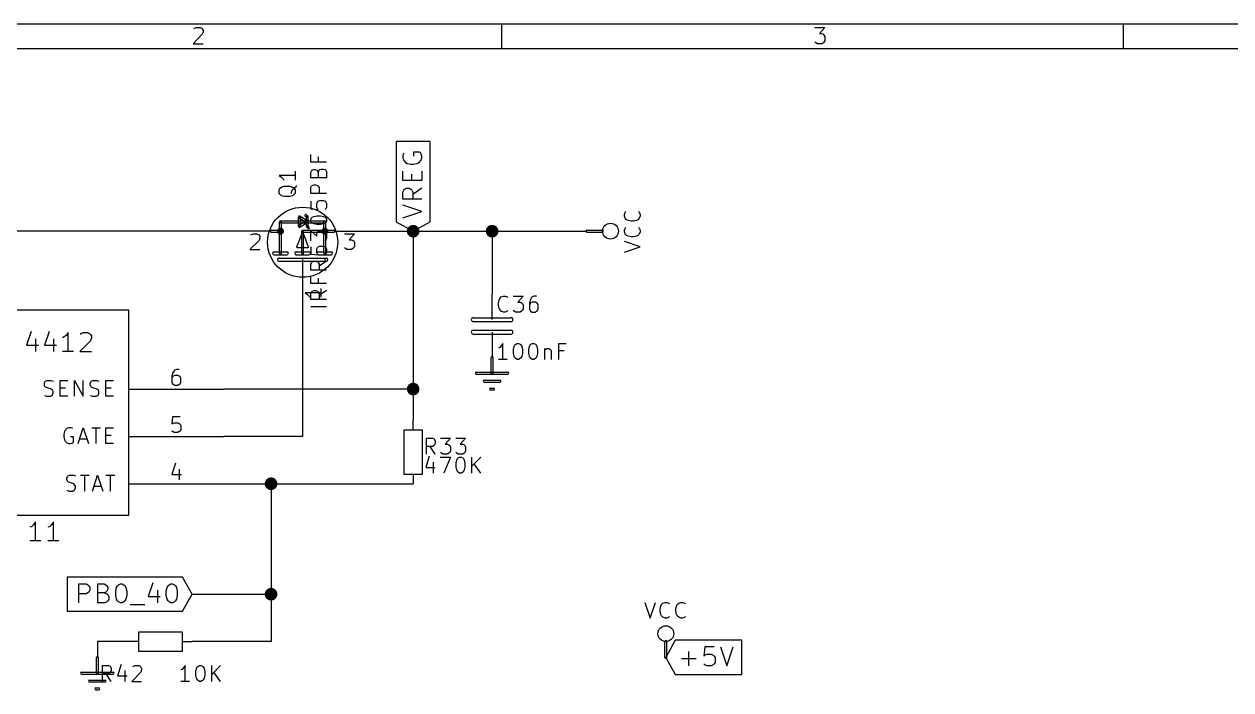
# Model space of a CAD drawing. Extents: x 10 to 287, y -200 to -10.
# Drawn here: x 71.6 to 168.6, y -63.6 to -10 of the extents above; entities that cross this region are included whole.
import ezdxf

# ---------------------------------------------------------------- set-up
doc = ezdxf.new("R2010")
doc.units = 0
doc.header["$MEASUREMENT"] = 0

msp = doc.modelspace()

# ---------------------------------------------------------------- linework, layer by layer
at = {"layer": 'Cyan 2'}
for p, q in [((94.6404, -21.1074), (94.6404, -20.4978)), ((95.9104, -21.1074), (94.6404, -21.1074)), ((95.2246, -20.6756), (95.2246, -21.1074)), ((93.3704, -22.1996), (92.1004, -22.1996)), ((92.1004, -22.1996), (92.2782, -22.3266)), ((93.3704, -21.844), (93.3704, -22.5552)), ((94.6404, -21.9456), (94.6912, -21.844)), ((94.6404, -22.3774), (94.6404, -21.9456)), ((94.6912, -21.844), (94.742, -21.7678)), ((94.742, -21.7678), (94.869, -21.717)), ((94.869, -21.717), (94.996, -21.717)), ((94.996, -21.717), (95.123, -21.7678)), ((95.123, -21.7678), (95.1738, -21.844)), ((95.1738, -21.844), (95.2246, -21.9456)), ((95.2246, -21.9456), (95.3008, -21.7678)), ((95.2246, -21.9456), (95.2246, -22.3774)), ((95.3008, -21.7678), (95.3516, -21.717)), ((95.3516, -21.717), (95.4786, -21.6662)), ((95.4786, -21.6662), (95.6564, -21.6662)), ((95.6564, -21.6662), (95.7834, -21.717)), ((95.7834, -21.717), (95.8342, -21.7678)), ((95.8342, -21.7678), (95.9104, -21.8948)), ((95.9104, -21.8948), (95.9104, -22.3774)), ((92.1004, -23.3426), (92.1512, -23.2156)), ((92.1512, -23.2156), (92.2782, -23.114)), ((92.2782, -22.3266), (92.4052, -22.4536)), ((92.2782, -23.114), (92.5068, -23.0378)), ((92.4052, -22.4536), (92.456, -22.5552)), ((92.5068, -23.0378), (92.9386, -23.0378)), ((92.9386, -23.0378), (93.1672, -23.114)), ((93.2942, -23.2156), (93.1164, -23.3934)), ((93.1672, -23.114), (93.2942, -23.2156)), ((93.4212, -23.114), (93.2942, -23.2156)), ((93.2942, -23.2156), (93.3704, -23.3426)), ((93.472, -22.987), (93.4212, -23.114)), ((95.9104, -22.3774), (94.6404, -22.3774)), ((94.6404, -23.1648), (94.6912, -23.0378)), ((94.6404, -23.6474), (94.6404, -23.1648)), ((94.6912, -23.0378), (94.742, -22.987)), ((94.742, -22.987), (94.869, -22.9362)), ((94.869, -22.9362), (95.0468, -22.9362)), ((95.0468, -22.9362), (95.1738, -22.987)), ((95.1738, -22.987), (95.2246, -23.0378)), ((95.2246, -23.0378), (95.3008, -23.1648)), ((95.3008, -23.1648), (95.3008, -23.6474)), ((92.1004, -23.5966), (92.1004, -23.3426)), ((92.1512, -23.6982), (92.1004, -23.5966)), ((92.2782, -23.8252), (92.1512, -23.6982)), ((92.5068, -23.876), (92.2782, -23.8252)), ((92.9386, -23.876), (92.5068, -23.876)), ((93.1672, -23.8252), (92.9386, -23.876)), ((93.1164, -23.3934), (93.0656, -23.5204)), ((93.0656, -23.5204), (93.0656, -23.6474)), ((93.2942, -23.6982), (93.1672, -23.8252)), ((93.3704, -23.5966), (93.2942, -23.6982)), ((93.3704, -23.3426), (93.3704, -23.5966)), ((95.9104, -23.6474), (94.6404, -23.6474)), ((94.6404, -24.257), (94.6404, -24.8666)), ((95.1738, -24.3332), (95.2246, -24.257)), ((95.2246, -24.257), (95.3516, -24.2062)), ((95.3516, -24.2062), (95.6564, -24.2062)), ((95.6564, -24.2062), (95.7834, -24.257)), ((95.7834, -24.257), (95.8342, -24.3332)), ((94.6404, -24.8666), (95.2246, -24.9174)), ((95.123, -24.4348), (95.1738, -24.3332)), ((95.123, -24.7396), (95.123, -24.4348)), ((95.1738, -24.8666), (95.123, -24.7396)), ((95.2246, -24.9174), (95.1738, -24.8666)), ((95.8342, -24.8666), (95.7834, -24.9174)), ((95.8342, -24.3332), (95.9104, -24.4348)), ((95.9104, -24.7396), (95.8342, -24.8666)), ((95.9104, -24.4348), (95.9104, -24.7396)), ((119.863, -25.3238), (119.913, -25.146)), ((119.913, -25.146), (119.964, -25.0952)), ((121.006, -25.0952), (121.056, -25.146)), ((121.056, -25.146), (121.133, -25.3238)), ((94.6404, -25.7302), (94.6912, -25.6032)), ((94.6404, -25.8572), (94.6404, -25.7302)), ((94.6912, -25.9588), (94.6404, -25.8572)), ((94.6912, -25.6032), (94.742, -25.5524)), ((94.742, -26.035), (94.6912, -25.9588)), ((94.742, -25.5524), (94.869, -25.4762)), ((94.869, -26.0858), (94.742, -26.035)), ((94.869, -25.4762), (95.123, -25.4254)), ((95.123, -26.1366), (94.869, -26.0858)), ((95.123, -25.4254), (95.4278, -25.4254)), ((95.4278, -26.1366), (95.123, -26.1366)), ((95.4278, -25.4254), (95.6564, -25.4762)), ((95.6564, -26.0858), (95.4278, -26.1366)), ((95.6564, -25.4762), (95.7834, -25.5524)), ((95.7834, -26.035), (95.6564, -26.0858)), ((95.7834, -25.5524), (95.8342, -25.6032)), ((95.8342, -25.9588), (95.7834, -26.035)), ((95.8342, -25.6032), (95.9104, -25.7302)), ((95.9104, -25.8572), (95.8342, -25.9588)), ((95.9104, -25.7302), (95.9104, -25.8572)), ((119.863, -25.4508), (119.863, -25.3238)), ((119.913, -25.6286), (119.863, -25.4508)), ((120.04, -25.7556), (119.913, -25.6286)), ((120.167, -25.8064), (120.04, -25.7556)), ((120.396, -25.8572), (120.167, -25.8064)), ((120.574, -25.8572), (120.396, -25.8572)), ((120.828, -25.8064), (120.574, -25.8572)), ((120.929, -25.7556), (120.828, -25.8064)), ((121.056, -25.6286), (120.929, -25.7556)), ((121.133, -25.4508), (121.056, -25.6286)), ((121.133, -25.3238), (121.133, -25.4508)), ((94.6404, -27.432), (94.6404, -26.6446)), ((94.6404, -26.6446), (95.123, -27.0764)), ((95.123, -26.8732), (95.1738, -26.7716)), ((95.123, -27.0764), (95.123, -26.8732)), ((95.1738, -26.7716), (95.2246, -26.6954)), ((95.2246, -26.6954), (95.3516, -26.6446)), ((95.3516, -26.6446), (95.6564, -26.6446)), ((95.6564, -26.6446), (95.7834, -26.6954)), ((95.7834, -26.6954), (95.8342, -26.7716)), ((95.8342, -26.7716), (95.9104, -26.8732)), ((95.9104, -26.8732), (95.9104, -27.2542)), ((119.863, -26.5938), (119.913, -26.416)), ((119.863, -26.7208), (119.863, -26.5938)), ((119.913, -26.8986), (119.863, -26.7208)), ((119.913, -26.416), (119.964, -26.3652)), ((120.04, -27.0256), (119.913, -26.8986)), ((120.167, -27.0764), (120.04, -27.0256)), ((120.396, -27.1272), (120.167, -27.0764)), ((120.574, -27.1272), (120.396, -27.1272)), ((120.828, -27.0764), (120.574, -27.1272)), ((120.929, -27.0256), (120.828, -27.0764)), ((121.056, -26.8986), (120.929, -27.0256)), ((121.006, -26.3652), (121.056, -26.416)), ((121.056, -26.416), (121.133, -26.5938)), ((121.133, -26.7208), (121.056, -26.8986)), ((121.133, -26.5938), (121.133, -26.7208)), ((94.6404, -27.9146), (94.6404, -28.5242)), ((95.123, -28.0924), (95.1738, -27.9908)), ((95.123, -28.3972), (95.123, -28.0924)), ((95.1738, -27.9908), (95.2246, -27.9146)), ((95.2246, -27.9146), (95.3516, -27.8638)), ((95.3516, -27.8638), (95.6564, -27.8638)), ((95.6564, -27.8638), (95.7834, -27.9146)), ((95.8342, -27.3558), (95.7834, -27.432)), ((95.7834, -27.9146), (95.8342, -27.9908)), ((95.9104, -27.2542), (95.8342, -27.3558)), ((95.8342, -27.9908), (95.9104, -28.0924)), ((95.9104, -28.0924), (95.9104, -28.3972)), ((121.133, -27.94), (119.863, -27.5082)), ((119.863, -28.3464), (121.133, -27.94)), ((94.6404, -28.5242), (95.2246, -28.575)), ((94.742, -29.1338), (94.869, -29.083)), ((94.869, -29.083), (95.0468, -29.083)), ((95.0468, -29.083), (95.1738, -29.1338)), ((95.1738, -28.5242), (95.123, -28.3972)), ((95.2246, -28.575), (95.1738, -28.5242)), ((95.9104, -29.083), (95.3008, -29.4894)), ((95.8342, -28.5242), (95.7834, -28.575)), ((95.9104, -28.3972), (95.8342, -28.5242)), ((94.6404, -29.3116), (94.6912, -29.1846)), ((94.6404, -29.7942), (94.6404, -29.3116)), ((95.9104, -29.7942), (94.6404, -29.7942)), ((94.6912, -29.1846), (94.742, -29.1338)), ((95.1738, -29.1338), (95.2246, -29.1846)), ((95.2246, -29.1846), (95.3008, -29.3116)), ((95.3008, -29.3116), (95.3008, -29.7942)), ((94.6404, -30.8864), (94.6404, -30.2768)), ((95.9104, -30.8864), (94.6404, -30.8864)), ((95.2246, -30.4546), (95.2246, -30.8864)), ((94.6404, -31.6738), (94.6912, -31.5468)), ((94.6404, -32.1564), (94.6404, -31.6738)), ((94.6912, -31.5468), (94.742, -31.496)), ((94.742, -31.496), (94.869, -31.4452)), ((94.869, -31.4452), (95.0468, -31.4452)), ((95.0468, -31.4452), (95.1738, -31.496)), ((95.1738, -31.496), (95.2246, -31.5468)), ((95.2246, -31.5468), (95.3008, -31.6738)), ((95.9104, -31.4452), (95.3008, -31.8516)), ((95.3008, -31.6738), (95.3008, -32.1564)), ((109.83, -32.0802), (109.957, -31.9532)), ((109.957, -31.9532), (110.134, -31.9024)), ((110.134, -31.9024), (110.261, -31.9024)), ((110.261, -31.9024), (110.439, -31.9532)), ((110.439, -31.9532), (110.49, -32.004)), ((110.922, -31.9024), (111.709, -31.9024)), ((111.709, -31.9024), (111.277, -32.385)), ((112.395, -32.004), (112.268, -32.2072)), ((112.446, -31.9532), (112.395, -32.004)), ((112.573, -31.9024), (112.446, -31.9532)), ((112.801, -31.9024), (112.573, -31.9024)), ((95.9104, -32.1564), (94.6404, -32.1564)), ((95.9104, -32.766), (94.6404, -32.766)), ((109.728, -32.4358), (109.779, -32.2072)), ((109.728, -32.6136), (109.728, -32.4358)), ((109.779, -32.8676), (109.728, -32.6136)), ((109.779, -32.2072), (109.83, -32.0802)), ((109.83, -32.9692), (109.779, -32.8676)), ((109.957, -33.0962), (109.83, -32.9692)), ((111.277, -32.385), (111.481, -32.385)), ((111.481, -32.385), (111.582, -32.4358)), ((111.582, -32.4358), (111.658, -32.4866)), ((111.658, -32.4866), (111.709, -32.6136)), ((111.709, -32.9184), (111.658, -33.0454)), ((111.709, -32.6136), (111.709, -32.9184)), ((112.268, -32.2072), (112.217, -32.4358)), ((112.217, -32.4358), (112.217, -32.9184)), ((112.268, -32.4866), (112.217, -32.6136)), ((112.217, -32.9184), (112.268, -33.0454)), ((112.319, -32.4358), (112.268, -32.4866)), ((112.446, -32.385), (112.319, -32.4358)), ((112.7, -32.385), (112.446, -32.385)), ((112.801, -32.4358), (112.7, -32.385)), ((112.878, -32.4866), (112.801, -32.4358)), ((112.928, -32.6136), (112.878, -32.4866)), ((112.878, -33.0454), (112.928, -32.9184)), ((112.928, -32.9184), (112.928, -32.6136)), ((110.134, -33.1724), (109.957, -33.0962)), ((110.261, -33.1724), (110.134, -33.1724)), ((110.439, -33.0962), (110.261, -33.1724)), ((110.49, -33.0454), (110.439, -33.0962)), ((110.998, -33.0962), (110.922, -33.0454)), ((111.1, -33.1724), (110.998, -33.0962)), ((111.481, -33.1724), (111.1, -33.1724)), ((111.582, -33.0962), (111.481, -33.1724)), ((111.658, -33.0454), (111.582, -33.0962)), ((112.268, -33.0454), (112.319, -33.0962)), ((112.319, -33.0962), (112.446, -33.1724)), ((112.446, -33.1724), (112.7, -33.1724)), ((112.7, -33.1724), (112.801, -33.0962)), ((112.801, -33.0962), (112.878, -33.0454)), ((72.136, -34.7472), (71.755, -35.8394)), ((73.5838, -34.7472), (73.2028, -35.8394)), ((75.1078, -34.8234), (74.9554, -35.052)), ((75.1078, -36.3474), (75.1078, -34.8234)), ((76.0984, -34.9758), (76.1746, -34.8996)), ((76.1746, -34.8996), (76.327, -34.8234)), ((76.327, -34.8234), (76.6826, -34.8234)), ((76.6826, -34.8234), (76.835, -34.8996)), ((76.835, -34.8996), (76.9112, -34.9758)), ((71.755, -35.8394), (72.7202, -35.8394)), ((72.4916, -35.3314), (72.4916, -36.3474)), ((73.2028, -35.8394), (74.168, -35.8394)), ((73.9394, -35.3314), (73.9394, -36.3474)), ((74.803, -35.179), (74.6506, -35.2552)), ((74.9554, -35.052), (74.803, -35.179)), ((76.9112, -35.4838), (76.0476, -36.3474)), ((76.9112, -34.9758), (76.9874, -35.1282)), ((76.9874, -35.2552), (76.9112, -35.4838)), ((76.9874, -35.1282), (76.9874, -35.2552)), ((109.957, -35.8902), (109.83, -36.0172)), ((110.084, -35.7124), (109.957, -35.8902)), ((110.084, -36.9824), (110.084, -35.7124)), ((110.998, -35.941), (111.049, -35.814)), ((111.049, -35.814), (111.125, -35.7632)), ((111.125, -35.7632), (111.227, -35.7124)), ((111.227, -35.7124), (111.354, -35.7124)), ((111.354, -35.7124), (111.481, -35.7632)), ((111.481, -35.7632), (111.531, -35.814)), ((111.531, -35.814), (111.608, -35.941)), ((112.217, -35.941), (112.268, -35.814)), ((112.268, -35.814), (112.344, -35.7632)), ((112.344, -35.7632), (112.446, -35.7124)), ((112.446, -35.7124), (112.573, -35.7124)), ((112.573, -35.7124), (112.7, -35.7632)), ((112.7, -35.7632), (112.751, -35.814)), ((112.751, -35.814), (112.827, -35.941)), ((114.579, -36.9824), (114.579, -35.7124)), ((114.579, -35.7124), (115.189, -35.7124)), ((75.5396, -36.3474), (74.6506, -36.3474)), ((76.0476, -36.3474), (76.9874, -36.3474)), ((109.83, -36.0172), (109.728, -36.068)), ((110.947, -36.195), (110.998, -35.941)), ((110.947, -36.4998), (110.947, -36.195)), ((110.998, -36.7284), (110.947, -36.4998)), ((111.049, -36.8554), (110.998, -36.7284)), ((111.125, -36.9062), (111.049, -36.8554)), ((111.531, -36.8554), (111.481, -36.9062)), ((111.608, -36.7284), (111.531, -36.8554)), ((111.608, -35.941), (111.658, -36.195)), ((111.658, -36.4998), (111.608, -36.7284)), ((111.658, -36.195), (111.658, -36.4998)), ((112.166, -36.195), (112.217, -35.941)), ((112.166, -36.4998), (112.166, -36.195)), ((112.217, -36.7284), (112.166, -36.4998)), ((112.268, -36.8554), (112.217, -36.7284)), ((112.344, -36.9062), (112.268, -36.8554)), ((112.751, -36.8554), (112.7, -36.9062)), ((112.827, -36.7284), (112.751, -36.8554)), ((112.827, -35.941), (112.878, -36.195)), ((112.878, -36.4998), (112.827, -36.7284)), ((112.878, -36.195), (112.878, -36.4998)), ((113.436, -36.1188), (113.436, -36.9824)), ((113.436, -36.2458), (113.487, -36.195)), ((113.487, -36.195), (113.614, -36.1188)), ((113.614, -36.1188), (113.792, -36.1188)), ((113.792, -36.1188), (113.919, -36.195)), ((113.919, -36.195), (113.97, -36.2966)), ((113.97, -36.2966), (113.97, -36.9824)), ((115.011, -36.2966), (114.579, -36.2966)), ((110.439, -36.9824), (109.728, -36.9824)), ((111.227, -36.9824), (111.125, -36.9062)), ((111.354, -36.9824), (111.227, -36.9824)), ((111.481, -36.9062), (111.354, -36.9824)), ((112.446, -36.9824), (112.344, -36.9062)), ((112.573, -36.9824), (112.446, -36.9824)), ((112.7, -36.9062), (112.573, -36.9824)), ((73.2028, -38.9128), (73.2536, -38.7858)), ((73.2536, -38.7858), (73.3044, -38.735)), ((73.3044, -38.735), (73.4314, -38.6842)), ((73.4314, -38.6842), (73.7362, -38.6842)), ((73.7362, -38.6842), (73.914, -38.735)), ((74.4728, -39.9542), (74.4728, -38.6842)), ((74.4728, -38.6842), (75.0824, -38.6842)), ((75.6158, -39.9542), (75.6158, -38.6842)), ((75.6158, -38.6842), (76.327, -39.9542)), ((76.327, -39.9542), (76.327, -38.6842)), ((76.8858, -38.9128), (76.9366, -38.7858)), ((76.9366, -38.7858), (76.9874, -38.735)), ((76.9874, -38.735), (77.1144, -38.6842)), ((77.1144, -38.6842), (77.4192, -38.6842)), ((77.4192, -38.6842), (77.597, -38.735)), ((78.1558, -39.9542), (78.1558, -38.6842)), ((78.1558, -38.6842), (78.7654, -38.6842)), ((73.2028, -39.0398), (73.2028, -38.9128)), ((73.2536, -39.1668), (73.2028, -39.0398)), ((73.3044, -39.2176), (73.2536, -39.1668)), ((73.4314, -39.2684), (73.3044, -39.2176)), ((73.6854, -39.3446), (73.4314, -39.2684)), ((73.787, -39.3954), (73.6854, -39.3446)), ((73.8632, -39.4716), (73.787, -39.3954)), ((73.914, -39.5732), (73.8632, -39.4716)), ((73.8632, -39.8272), (73.914, -39.7002)), ((73.914, -39.7002), (73.914, -39.5732)), ((74.4728, -39.2684), (74.9046, -39.2684)), ((76.8858, -39.0398), (76.8858, -38.9128)), ((76.9366, -39.1668), (76.8858, -39.0398)), ((76.9874, -39.2176), (76.9366, -39.1668)), ((77.1144, -39.2684), (76.9874, -39.2176)), ((77.3684, -39.3446), (77.1144, -39.2684)), ((77.47, -39.3954), (77.3684, -39.3446)), ((77.5462, -39.4716), (77.47, -39.3954)), ((77.597, -39.5732), (77.5462, -39.4716)), ((77.5462, -39.8272), (77.597, -39.7002)), ((77.597, -39.7002), (77.597, -39.5732)), ((78.1558, -39.2684), (78.5876, -39.2684)), ((73.2028, -39.878), (73.3806, -39.9542)), ((73.3806, -39.9542), (73.6854, -39.9542)), ((73.6854, -39.9542), (73.787, -39.878)), ((73.787, -39.878), (73.8632, -39.8272)), ((75.0824, -39.9542), (74.4728, -39.9542)), ((76.8858, -39.878), (77.0636, -39.9542)), ((77.0636, -39.9542), (77.3684, -39.9542)), ((77.3684, -39.9542), (77.47, -39.878)), ((77.47, -39.878), (77.5462, -39.8272)), ((78.7654, -39.9542), (78.1558, -39.9542)), ((74.8792, -42.672), (74.8284, -42.799)), ((75.0062, -42.545), (74.8792, -42.672)), ((75.184, -42.4942), (75.0062, -42.545)), ((75.3618, -42.4942), (75.184, -42.4942)), ((75.4888, -42.545), (75.3618, -42.4942)), ((75.9206, -43.7642), (76.327, -42.4942)), ((76.327, -42.4942), (76.7588, -43.7642)), ((77.0128, -42.4942), (77.724, -42.4942)), ((77.3684, -43.7642), (77.3684, -42.4942)), ((78.1558, -43.7642), (78.1558, -42.4942)), ((78.1558, -42.4942), (78.7654, -42.4942)), ((74.8284, -42.799), (74.7776, -43.0276)), ((74.7776, -43.0276), (74.7776, -43.2054)), ((74.7776, -43.2054), (74.8284, -43.4594)), ((74.8284, -43.4594), (74.8792, -43.561)), ((74.8792, -43.561), (75.0062, -43.688)), ((75.5396, -43.2054), (75.311, -43.2054)), ((75.4888, -43.688), (75.5396, -43.6372)), ((75.5396, -43.6372), (75.5396, -43.2054)), ((76.0476, -43.3832), (76.6318, -43.3832)), ((78.1558, -43.0784), (78.5876, -43.0784)), ((103.937, -44.6024), (103.937, -43.3324)), ((103.937, -43.3324), (104.419, -43.3324)), ((104.419, -43.3324), (104.546, -43.3832)), ((104.546, -43.3832), (104.597, -43.434)), ((104.597, -43.434), (104.648, -43.561)), ((104.648, -43.561), (104.648, -43.7388)), ((105.08, -43.3324), (105.867, -43.3324)), ((105.867, -43.3324), (105.435, -43.815)), ((106.299, -43.3324), (107.086, -43.3324)), ((107.086, -43.3324), (106.655, -43.815)), ((75.0062, -43.688), (75.184, -43.7642)), ((75.184, -43.7642), (75.311, -43.7642)), ((75.311, -43.7642), (75.4888, -43.688)), ((78.7654, -43.7642), (78.1558, -43.7642)), ((104.419, -43.9928), (103.937, -43.9928)), ((104.648, -44.6024), (104.242, -43.9928)), ((104.546, -43.9166), (104.419, -43.9928)), ((104.597, -43.8658), (104.546, -43.9166)), ((104.648, -43.7388), (104.597, -43.8658)), ((105.156, -44.5262), (105.08, -44.4754)), ((105.258, -44.6024), (105.156, -44.5262)), ((105.639, -44.6024), (105.258, -44.6024)), ((105.435, -43.815), (105.639, -43.815)), ((105.639, -43.815), (105.74, -43.8658)), ((105.74, -44.5262), (105.639, -44.6024)), ((105.74, -43.8658), (105.816, -43.9166)), ((105.816, -44.4754), (105.74, -44.5262)), ((105.816, -43.9166), (105.867, -44.0436)), ((105.867, -44.3484), (105.816, -44.4754)), ((105.867, -44.0436), (105.867, -44.3484)), ((106.375, -44.5262), (106.299, -44.4754)), ((106.477, -44.6024), (106.375, -44.5262)), ((106.858, -44.6024), (106.477, -44.6024)), ((106.655, -43.815), (106.858, -43.815)), ((106.858, -43.815), (106.959, -43.8658)), ((106.959, -44.5262), (106.858, -44.6024)), ((106.959, -43.8658), (107.036, -43.9166)), ((107.036, -44.4754), (106.959, -44.5262)), ((107.036, -43.9166), (107.086, -44.0436)), ((107.086, -44.3484), (107.036, -44.4754)), ((107.086, -44.0436), (107.086, -44.3484)), ((104.165, -44.7802), (103.886, -45.6946)), ((104.47, -45.2628), (104.47, -46.1264)), ((105.029, -44.8564), (105.867, -44.8564)), ((105.867, -44.8564), (105.334, -46.1264)), ((106.324, -45.339), (106.375, -45.085)), ((106.324, -45.6438), (106.324, -45.339)), ((106.375, -45.085), (106.426, -44.958)), ((106.426, -44.958), (106.502, -44.9072)), ((106.502, -44.9072), (106.604, -44.8564)), ((106.604, -44.8564), (106.731, -44.8564)), ((106.731, -44.8564), (106.858, -44.9072)), ((106.858, -44.9072), (106.909, -44.958)), ((106.909, -44.958), (106.985, -45.085)), ((106.985, -45.085), (107.036, -45.339)), ((107.036, -45.339), (107.036, -45.6438)), ((107.594, -46.1264), (107.594, -44.8564)), ((108.306, -44.8564), (107.594, -45.5676)), ((108.306, -46.1264), (107.772, -45.3898)), ((75.0062, -46.5328), (75.057, -46.4058)), ((75.0062, -46.6598), (75.0062, -46.5328)), ((75.057, -46.4058), (75.1078, -46.355)), ((75.1078, -46.355), (75.2348, -46.3042)), ((75.2348, -46.3042), (75.5396, -46.3042)), ((75.5396, -46.3042), (75.7174, -46.355)), ((76.0984, -46.3042), (76.8096, -46.3042)), ((76.454, -47.5742), (76.454, -46.3042)), ((77.0636, -47.5742), (77.47, -46.3042)), ((77.47, -46.3042), (77.9018, -47.5742)), ((78.1558, -46.3042), (78.867, -46.3042)), ((78.5114, -47.5742), (78.5114, -46.3042)), ((103.886, -45.6946), (104.648, -45.6946)), ((106.375, -45.8724), (106.324, -45.6438)), ((106.426, -45.9994), (106.375, -45.8724)), ((106.502, -46.0502), (106.426, -45.9994)), ((106.604, -46.1264), (106.502, -46.0502)), ((106.731, -46.1264), (106.604, -46.1264)), ((106.858, -46.0502), (106.731, -46.1264)), ((106.909, -45.9994), (106.858, -46.0502)), ((106.985, -45.8724), (106.909, -45.9994)), ((107.036, -45.6438), (106.985, -45.8724)), ((75.057, -46.7868), (75.0062, -46.6598)), ((75.0062, -47.498), (75.184, -47.5742)), ((75.1078, -46.8376), (75.057, -46.7868)), ((75.2348, -46.8884), (75.1078, -46.8376)), ((75.4888, -46.9646), (75.2348, -46.8884)), ((75.5904, -47.0154), (75.4888, -46.9646)), ((75.4888, -47.5742), (75.5904, -47.498)), ((75.6666, -47.0916), (75.5904, -47.0154)), ((75.5904, -47.498), (75.6666, -47.4472)), ((75.7174, -47.1932), (75.6666, -47.0916)), ((75.6666, -47.4472), (75.7174, -47.3202)), ((75.7174, -47.3202), (75.7174, -47.1932)), ((77.1906, -47.1932), (77.7748, -47.1932)), ((75.184, -47.5742), (75.4888, -47.5742)), ((72.1868, -50.419), (72.0344, -50.4952)), ((72.3392, -50.292), (72.1868, -50.419)), ((72.4916, -50.0634), (72.3392, -50.292)), ((72.4916, -51.5874), (72.4916, -50.0634)), ((73.6346, -50.419), (73.4822, -50.4952)), ((73.787, -50.292), (73.6346, -50.419)), ((73.9394, -50.0634), (73.787, -50.292)), ((73.9394, -51.5874), (73.9394, -50.0634)), ((72.9234, -51.5874), (72.0344, -51.5874)), ((74.3712, -51.5874), (73.4822, -51.5874)), ((121.514, -56.5404), (121.92, -57.8104)), ((121.92, -57.8104), (122.352, -56.5404)), ((122.733, -57.0738), (122.784, -56.8452)), ((122.733, -57.2516), (122.733, -57.0738)), ((122.784, -57.5056), (122.733, -57.2516)), ((122.784, -56.8452), (122.834, -56.7182)), ((122.834, -56.7182), (122.961, -56.5912)), ((122.961, -56.5912), (123.139, -56.5404)), ((123.139, -56.5404), (123.266, -56.5404)), ((123.266, -56.5404), (123.444, -56.5912)), ((123.444, -56.5912), (123.495, -56.642)), ((124.003, -57.0738), (124.054, -56.8452)), ((124.003, -57.2516), (124.003, -57.0738)), ((124.054, -57.5056), (124.003, -57.2516)), ((124.054, -56.8452), (124.104, -56.7182)), ((124.104, -56.7182), (124.231, -56.5912)), ((124.231, -56.5912), (124.409, -56.5404)), ((124.409, -56.5404), (124.536, -56.5404)), ((124.536, -56.5404), (124.714, -56.5912)), ((124.714, -56.5912), (124.765, -56.642)), ((122.834, -57.6072), (122.784, -57.5056)), ((122.961, -57.7342), (122.834, -57.6072)), ((123.139, -57.8104), (122.961, -57.7342)), ((123.266, -57.8104), (123.139, -57.8104)), ((123.444, -57.7342), (123.266, -57.8104)), ((123.495, -57.6834), (123.444, -57.7342)), ((124.104, -57.6072), (124.054, -57.5056)), ((124.231, -57.7342), (124.104, -57.6072)), ((124.409, -57.8104), (124.231, -57.7342)), ((124.536, -57.8104), (124.409, -57.8104)), ((124.714, -57.7342), (124.536, -57.8104)), ((124.765, -57.6834), (124.714, -57.7342)), ((77.8764, -62.8904), (77.8764, -61.6204)), ((77.8764, -61.6204), (78.359, -61.6204)), ((78.359, -61.6204), (78.486, -61.6712)), ((78.486, -61.6712), (78.5368, -61.722)), ((78.5368, -61.722), (78.5876, -61.849)), ((78.5876, -62.0268), (78.5368, -62.1538)), ((78.5876, -61.849), (78.5876, -62.0268)), ((79.375, -61.5442), (79.0956, -62.4586)), ((79.6798, -62.0268), (79.6798, -62.8904)), ((80.3148, -61.722), (80.3656, -61.6712)), ((80.3656, -61.6712), (80.4926, -61.6204)), ((80.4926, -61.6204), (80.7974, -61.6204)), ((80.7974, -61.6204), (80.899, -61.6712)), ((80.899, -61.6712), (80.9752, -61.722)), ((80.9752, -61.722), (81.026, -61.849)), ((81.026, -61.976), (80.9752, -62.1538)), ((81.026, -61.849), (81.026, -61.976)), ((84.2772, -61.9252), (84.1756, -61.976)), ((84.4042, -61.7982), (84.2772, -61.9252)), ((84.5312, -61.6204), (84.4042, -61.7982)), ((84.5312, -62.8904), (84.5312, -61.6204)), ((85.3948, -62.103), (85.4456, -61.849)), ((85.3948, -62.4078), (85.3948, -62.103)), ((85.4456, -61.849), (85.4964, -61.722)), ((85.4964, -61.722), (85.5726, -61.6712)), ((85.5726, -61.6712), (85.6742, -61.6204)), ((85.6742, -61.6204), (85.8012, -61.6204)), ((85.8012, -61.6204), (85.9282, -61.6712)), ((85.9282, -61.6712), (85.979, -61.722)), ((85.979, -61.722), (86.0552, -61.849)), ((86.0552, -61.849), (86.106, -62.103)), ((86.106, -62.103), (86.106, -62.4078)), ((86.6648, -62.8904), (86.6648, -61.6204)), ((87.376, -61.6204), (86.6648, -62.3316)), ((78.359, -62.2808), (77.8764, -62.2808)), ((78.5876, -62.8904), (78.1812, -62.2808)), ((78.486, -62.2046), (78.359, -62.2808)), ((78.5368, -62.1538), (78.486, -62.2046)), ((79.0956, -62.4586), (79.8576, -62.4586)), ((80.9752, -62.1538), (80.2386, -62.8904)), ((80.2386, -62.8904), (81.026, -62.8904)), ((84.8868, -62.8904), (84.1756, -62.8904)), ((85.4456, -62.6364), (85.3948, -62.4078)), ((85.4964, -62.7634), (85.4456, -62.6364)), ((85.5726, -62.8142), (85.4964, -62.7634)), ((85.6742, -62.8904), (85.5726, -62.8142)), ((85.8012, -62.8904), (85.6742, -62.8904)), ((85.9282, -62.8142), (85.8012, -62.8904)), ((85.979, -62.7634), (85.9282, -62.8142)), ((86.0552, -62.6364), (85.979, -62.7634)), ((86.106, -62.4078), (86.0552, -62.6364)), ((87.376, -62.8904), (86.8426, -62.1538))]:
    msp.add_line(p, q, dxfattribs=at)
at = {"layer": 'Green 2'}
for p, q in [((88.9, -26.67), (57.15, -26.67)), ((99.06, -26.67), (116.84, -26.67)), ((102.87, -26.67), (102.87, -41.91)), ((109.22, -26.67), (109.22, -31.75)), ((93.98, -34.29), (93.98, -43.18)), ((102.87, -39.37), (87.63, -39.37)), ((93.98, -43.18), (87.63, -43.18)), ((87.63, -46.99), (102.87, -46.99)), ((91.44, -46.99), (91.44, -59.69)), ((85.09, -55.88), (91.44, -55.88)), ((80.01, -59.69), (77.47, -59.69)), ((77.47, -59.69), (77.47, -60.96)), ((91.44, -59.69), (85.09, -59.69))]:
    msp.add_line(p, q, dxfattribs=at)
at = {"layer": 'Green 2', "const_width": 0.508}
for points in [[(102.616, -26.67, 1), (103.124, -26.67, 1)], [(108.966, -26.67, 1), (109.474, -26.67, 1)], [(102.616, -39.37, 1), (103.124, -39.37, 1)], [(91.186, -46.99, 1), (91.694, -46.99, 1)], [(91.186, -55.88, 1), (91.694, -55.88, 1)]]:
    msp.add_lwpolyline(points, format="xyb", close=True, dxfattribs=at)
at = {"layer": 'Red 2'}
for p, q in [((286.995, -10.0076), (10.0076, -10.0076)), ((85.2424, -10.3886), (85.2932, -10.3378)), ((85.2932, -10.3378), (85.4202, -10.287)), ((85.4202, -10.287), (85.725, -10.287)), ((85.725, -10.287), (85.852, -10.3378)), ((85.852, -10.3378), (85.9028, -10.3886)), ((85.9028, -10.3886), (85.979, -10.5156)), ((85.979, -10.6426), (85.9028, -10.8204)), ((85.979, -10.5156), (85.979, -10.6426)), ((110.007, -11.9888), (110.007, -10.0076)), ((135.179, -10.287), (135.992, -10.287)), ((135.992, -10.287), (135.56, -10.7696)), ((159.995, -11.9888), (159.995, -10.0076)), ((85.9028, -10.8204), (85.1662, -11.5824)), ((85.1662, -11.5824), (85.979, -11.5824)), ((135.255, -11.5062), (135.179, -11.4554)), ((135.382, -11.5824), (135.255, -11.5062)), ((135.738, -11.5824), (135.382, -11.5824)), ((135.56, -10.7696), (135.738, -10.7696)), ((135.738, -10.7696), (135.865, -10.8204)), ((135.865, -11.5062), (135.738, -11.5824)), ((135.865, -10.8204), (135.915, -10.8966)), ((135.915, -11.4554), (135.865, -11.5062)), ((135.915, -10.8966), (135.992, -11.0236)), ((135.992, -11.3284), (135.915, -11.4554)), ((135.992, -11.0236), (135.992, -11.3284)), ((285.013, -11.9888), (11.9888, -11.9888)), ((102.87, -19.4564), (101.498, -19.4564)), ((101.498, -19.4564), (101.498, -25.908)), ((104.242, -19.4564), (102.87, -19.4564)), ((103.403, -20.32), (102.895, -20.32)), ((102.895, -20.32), (102.895, -20.6248)), ((103.48, -20.3962), (103.403, -20.32)), ((104.242, -25.908), (104.242, -19.4564)), ((102.108, -20.3962), (102.032, -20.5486)), ((102.032, -20.5486), (102.032, -20.7772)), ((102.032, -20.7772), (102.108, -20.9804)), ((102.108, -20.9804), (102.26, -21.1328)), ((102.26, -21.1328), (102.387, -21.209)), ((102.387, -21.209), (102.692, -21.2852)), ((102.692, -21.2852), (102.895, -21.2852)), ((102.895, -21.2852), (103.2, -21.209)), ((103.2, -21.209), (103.353, -21.1328)), ((103.353, -21.1328), (103.48, -20.9804)), ((103.556, -20.6248), (103.48, -20.3962)), ((103.48, -20.9804), (103.556, -20.7772)), ((103.556, -20.7772), (103.556, -20.6248)), ((102.032, -22.5806), (102.032, -21.844)), ((102.768, -22.5806), (102.768, -22.0726)), ((103.556, -21.844), (103.556, -22.5806)), ((103.556, -22.5806), (102.032, -22.5806)), ((102.108, -23.368), (102.184, -23.2918)), ((102.184, -23.2918), (102.337, -23.2156)), ((102.337, -23.2156), (102.54, -23.2156)), ((102.54, -23.2156), (102.692, -23.2918)), ((102.692, -23.2918), (102.768, -23.368)), ((103.556, -23.2156), (102.845, -23.7236)), ((102.032, -23.5204), (102.108, -23.368)), ((102.032, -24.1046), (102.032, -23.5204)), ((103.556, -24.1046), (102.032, -24.1046)), ((102.768, -23.368), (102.845, -23.5204)), ((102.845, -23.5204), (102.845, -24.1046)), ((103.556, -25.0952), (102.032, -24.5872)), ((102.032, -25.6032), (103.556, -25.0952)), ((92.1258, -26.67), (92.1258, -25.908)), ((92.202, -25.8318), (95.758, -25.8318)), ((92.202, -25.9842), (95.758, -25.9842)), ((92.2782, -26.67), (92.2782, -25.908)), ((93.6498, -26.289), (93.6498, -25.527)), ((93.6752, -25.5778), (94.2848, -25.9588)), ((94.2848, -25.8318), (93.6752, -26.2128)), ((93.7768, -25.4508), (94.3864, -25.8318)), ((94.3864, -25.9588), (93.7768, -26.3398)), ((93.8022, -26.289), (93.8022, -25.527)), ((94.2848, -25.5524), (94.1832, -25.4508)), ((94.3864, -25.4508), (94.2848, -25.3492)), ((94.2848, -26.289), (94.2848, -25.527)), ((94.4372, -26.289), (94.4372, -25.527)), ((95.6818, -26.67), (95.6818, -25.908)), ((95.8342, -26.67), (95.8342, -25.908)), ((101.498, -25.908), (102.87, -26.67)), ((102.87, -26.67), (104.242, -25.908)), ((91.44, -26.67), (88.9, -26.67)), ((89.8144, -26.9748), (89.8652, -26.924)), ((89.8652, -26.924), (89.9922, -26.8732)), ((89.9922, -26.8732), (90.297, -26.8732)), ((90.297, -26.8732), (90.3986, -26.924)), ((90.3986, -26.924), (90.4748, -26.9748)), ((90.4748, -26.9748), (90.5256, -27.1018)), ((90.5256, -27.1018), (90.5256, -27.2288)), ((91.44, -26.5938), (92.202, -26.5938)), ((91.44, -26.7462), (92.202, -26.7462)), ((92.1258, -28.448), (92.1258, -26.67)), ((92.2782, -28.448), (92.2782, -26.67)), ((93.5228, -27.9146), (93.9038, -26.8986)), ((93.9038, -28.448), (93.9038, -26.67)), ((93.9038, -26.8986), (93.9546, -26.8478)), ((93.9546, -26.8478), (94.0308, -26.8478)), ((93.98, -26.5938), (95.758, -26.5938)), ((93.98, -26.7462), (95.758, -26.7462)), ((94.0308, -26.8478), (94.0562, -26.8986)), ((94.0562, -28.448), (94.0562, -26.67)), ((94.0562, -26.8986), (94.4372, -27.9146)), ((94.4118, -26.4414), (94.3102, -26.3398)), ((94.5134, -26.3398), (94.4118, -26.2382)), ((95.6818, -28.448), (95.6818, -26.67)), ((95.758, -26.5938), (96.52, -26.5938)), ((95.758, -26.7462), (96.52, -26.7462)), ((95.8342, -28.448), (95.8342, -26.67)), ((96.52, -26.67), (99.06, -26.67)), ((97.3582, -26.8732), (98.1456, -26.8732)), ((98.1456, -26.8732), (97.7138, -27.3558)), ((116.84, -26.5938), (118.11, -26.5938)), ((116.84, -26.7462), (118.11, -26.7462)), ((90.4748, -27.4066), (89.7382, -28.1432)), ((89.7382, -28.1432), (90.5256, -28.1432)), ((90.5256, -27.2288), (90.4748, -27.4066)), ((93.5228, -27.9654), (93.5228, -27.9146)), ((93.5736, -28.0162), (93.5228, -27.9654)), ((94.4118, -28.0162), (93.5736, -28.0162)), ((94.4372, -27.9654), (94.4118, -28.0162)), ((94.4372, -27.9146), (94.4372, -27.9654)), ((97.4344, -28.067), (97.3582, -28.0162)), ((97.536, -28.1432), (97.4344, -28.067)), ((97.917, -28.1432), (97.536, -28.1432)), ((97.7138, -27.3558), (97.917, -27.3558)), ((97.917, -27.3558), (98.0186, -27.4066)), ((98.0186, -28.067), (97.917, -28.1432)), ((98.0186, -27.4066), (98.0948, -27.4574)), ((98.0948, -28.0162), (98.0186, -28.067)), ((98.0948, -27.4574), (98.1456, -27.5844)), ((98.1456, -27.8892), (98.0948, -28.0162)), ((98.1456, -27.5844), (98.1456, -27.8892)), ((91.694, -28.321), (92.71, -28.321)), ((91.694, -28.575), (92.71, -28.575)), ((92.075, -28.829), (95.885, -28.829)), ((92.075, -29.083), (95.885, -29.083)), ((93.472, -28.321), (94.488, -28.321)), ((93.472, -28.575), (94.488, -28.575)), ((93.98, -28.956), (93.98, -34.29)), ((95.25, -28.321), (96.266, -28.321)), ((95.25, -28.575), (96.266, -28.575)), ((95.4532, -31.623), (94.1832, -31.623)), ((94.1832, -31.623), (94.361, -31.75)), ((94.361, -31.75), (94.488, -31.877)), ((94.488, -31.877), (94.5388, -31.9786)), ((95.4532, -31.2674), (95.4532, -31.9786)), ((109.22, -33.782), (109.22, -31.75)), ((80.01, -33.02), (64.77, -33.02)), ((80.01, -49.53), (80.01, -33.02)), ((107.696, -33.6296), (110.744, -33.6296)), ((107.696, -33.9344), (110.744, -33.9344)), ((107.696, -34.6456), (110.744, -34.6456)), ((109.22, -34.798), (109.22, -36.83)), ((107.696, -34.9504), (110.744, -34.9504)), ((109.144, -38.1), (109.144, -36.83)), ((109.296, -38.1), (109.296, -36.83)), ((83.693, -37.846), (83.6422, -37.8968)), ((83.82, -37.7952), (83.693, -37.846)), ((84.0486, -37.7952), (83.82, -37.7952)), ((83.5152, -38.1), (83.4644, -38.3286)), ((83.4644, -38.3286), (83.4644, -38.8112)), ((83.5152, -38.3794), (83.4644, -38.5064)), ((83.4644, -38.8112), (83.5152, -38.9382)), ((83.6422, -37.8968), (83.5152, -38.1)), ((83.566, -38.3286), (83.5152, -38.3794)), ((83.693, -38.2778), (83.566, -38.3286)), ((83.947, -38.2778), (83.693, -38.2778)), ((84.0486, -38.3286), (83.947, -38.2778)), ((84.1248, -38.3794), (84.0486, -38.3286)), ((84.1756, -38.5064), (84.1248, -38.3794)), ((84.1248, -38.9382), (84.1756, -38.8112)), ((84.1756, -38.8112), (84.1756, -38.5064)), ((107.95, -38.0238), (110.49, -38.0238)), ((107.95, -38.1762), (110.49, -38.1762)), ((108.585, -38.6588), (109.855, -38.6588)), ((108.585, -38.8112), (109.855, -38.8112)), ((80.01, -39.37), (87.63, -39.37)), ((83.5152, -38.9382), (83.566, -38.989)), ((83.566, -38.989), (83.693, -39.0652)), ((83.693, -39.0652), (83.947, -39.0652)), ((83.947, -39.0652), (84.0486, -38.989)), ((84.0486, -38.989), (84.1248, -38.9382)), ((109.093, -39.2938), (109.347, -39.2938)), ((109.093, -39.4462), (109.347, -39.4462)), ((83.5152, -41.6052), (83.4644, -42.1894)), ((84.1248, -41.6052), (83.5152, -41.6052)), ((83.4644, -42.1894), (83.5152, -42.1386)), ((83.5152, -42.1386), (83.6422, -42.0878)), ((83.6422, -42.0878), (83.947, -42.0878)), ((83.947, -42.0878), (84.0486, -42.1386)), ((84.0486, -42.1386), (84.1248, -42.1894)), ((84.1248, -42.1894), (84.1756, -42.3164)), ((84.1756, -42.6212), (84.1248, -42.7482)), ((84.1756, -42.3164), (84.1756, -42.6212)), ((102.108, -42.672), (102.108, -46.228)), ((103.632, -42.672), (102.108, -42.672)), ((102.87, -42.672), (102.87, -41.91)), ((103.632, -46.228), (103.632, -42.672)), ((80.01, -43.18), (87.63, -43.18)), ((83.5152, -42.799), (83.4644, -42.7482)), ((83.6422, -42.8752), (83.5152, -42.799)), ((83.947, -42.8752), (83.6422, -42.8752)), ((84.0486, -42.799), (83.947, -42.8752)), ((84.1248, -42.7482), (84.0486, -42.799)), ((83.7438, -45.339), (83.4644, -46.2534)), ((83.4644, -46.2534), (84.2264, -46.2534)), ((84.0486, -45.8216), (84.0486, -46.6852)), ((102.108, -46.228), (103.632, -46.228)), ((102.87, -46.228), (102.87, -46.99)), ((80.01, -46.99), (87.63, -46.99)), ((64.77, -49.53), (80.01, -49.53)), ((84.328, -54.5084), (75.0316, -54.5084)), ((75.0316, -54.5084), (75.0316, -55.88)), ((75.9714, -56.5658), (75.9714, -55.0418)), ((75.9714, -55.0418), (76.5556, -55.0418)), ((76.5556, -55.0418), (76.708, -55.118)), ((76.708, -55.118), (76.7842, -55.1942)), ((76.7842, -55.1942), (76.8604, -55.3466)), ((77.4954, -56.5658), (77.4954, -55.0418)), ((77.4954, -55.0418), (78.0034, -55.0418)), ((78.0034, -55.0418), (78.1558, -55.118)), ((78.1558, -55.118), (78.232, -55.1942)), ((78.232, -55.1942), (78.3082, -55.3466)), ((79.0194, -55.3466), (79.0956, -55.1942)), ((79.0956, -55.1942), (79.1718, -55.118)), ((79.1718, -55.118), (79.3242, -55.0418)), ((79.3242, -55.0418), (79.4512, -55.0418)), ((79.4512, -55.0418), (79.6036, -55.118)), ((79.6036, -55.118), (79.6798, -55.1942)), ((79.6798, -55.1942), (79.756, -55.3466)), ((81.9404, -54.9656), (81.5594, -56.0578)), ((83.0834, -55.3466), (83.1596, -55.1942)), ((83.1596, -55.1942), (83.2358, -55.118)), ((83.2358, -55.118), (83.3882, -55.0418)), ((83.3882, -55.0418), (83.5152, -55.0418)), ((83.5152, -55.0418), (83.6676, -55.118)), ((83.6676, -55.118), (83.7438, -55.1942)), ((83.7438, -55.1942), (83.82, -55.3466)), ((85.09, -55.88), (84.328, -54.5084)), ((75.0316, -55.88), (75.0316, -57.2516)), ((76.5556, -55.8546), (75.9714, -55.8546)), ((76.708, -55.7784), (76.5556, -55.8546)), ((76.7842, -55.7022), (76.708, -55.7784)), ((76.8604, -55.5498), (76.7842, -55.7022)), ((76.8604, -55.3466), (76.8604, -55.5498)), ((78.0034, -55.7784), (77.4954, -55.7784)), ((78.1558, -55.7022), (78.0034, -55.7784)), ((78.0034, -55.7784), (78.232, -55.8546)), ((78.232, -55.626), (78.1558, -55.7022)), ((78.3082, -55.4736), (78.232, -55.626)), ((78.232, -55.8546), (78.3082, -55.9054)), ((78.3082, -55.3466), (78.3082, -55.4736)), ((78.3082, -55.9054), (78.3844, -56.0578)), ((78.3844, -56.2864), (78.3082, -56.4134)), ((78.3844, -56.0578), (78.3844, -56.2864)), ((78.9432, -55.626), (79.0194, -55.3466)), ((78.9432, -55.9816), (78.9432, -55.626)), ((79.0194, -56.2864), (78.9432, -55.9816)), ((79.0956, -56.4134), (79.0194, -56.2864)), ((79.756, -56.2864), (79.6798, -56.4134)), ((79.756, -55.3466), (79.8322, -55.626)), ((79.8322, -55.9816), (79.756, -56.2864)), ((79.8322, -55.626), (79.8322, -55.9816)), ((81.5594, -56.0578), (82.5246, -56.0578)), ((82.296, -55.5498), (82.296, -56.5658)), ((83.0072, -55.626), (83.0834, -55.3466)), ((83.0072, -55.9816), (83.0072, -55.626)), ((83.0834, -56.2864), (83.0072, -55.9816)), ((83.1596, -56.4134), (83.0834, -56.2864)), ((83.82, -56.2864), (83.7438, -56.4134)), ((83.82, -55.3466), (83.8962, -55.626)), ((83.8962, -55.9816), (83.82, -56.2864)), ((83.8962, -55.626), (83.8962, -55.9816)), ((84.328, -57.2516), (85.09, -55.88)), ((75.0316, -57.2516), (84.328, -57.2516)), ((78.0796, -56.5658), (77.4954, -56.5658)), ((78.232, -56.4896), (78.0796, -56.5658)), ((78.3082, -56.4134), (78.232, -56.4896)), ((79.1718, -56.4896), (79.0956, -56.4134)), ((79.3242, -56.5658), (79.1718, -56.4896)), ((79.4512, -56.5658), (79.3242, -56.5658)), ((79.6036, -56.4896), (79.4512, -56.5658)), ((79.6798, -56.4134), (79.6036, -56.4896)), ((80.1116, -56.7182), (81.28, -56.7182)), ((83.2358, -56.4896), (83.1596, -56.4134)), ((83.3882, -56.5658), (83.2358, -56.4896)), ((83.5152, -56.5658), (83.3882, -56.5658)), ((83.6676, -56.4896), (83.5152, -56.5658)), ((83.7438, -56.4134), (83.6676, -56.4896)), ((80.772, -58.928), (80.772, -60.452)), ((84.328, -58.928), (80.772, -58.928)), ((84.328, -60.452), (84.328, -58.928)), ((80.772, -59.69), (80.01, -59.69)), ((84.328, -59.69), (85.09, -59.69)), ((123.114, -60.96), (123.114, -59.69)), ((123.952, -59.5884), (123.19, -60.96)), ((123.266, -60.96), (123.266, -59.69)), ((129.311, -59.5884), (123.952, -59.5884)), ((126.34, -60.1218), (126.263, -60.8584)), ((127.076, -60.1218), (126.34, -60.1218)), ((127.584, -60.1218), (128.092, -61.6458)), ((128.092, -61.6458), (128.6, -60.1218)), ((129.311, -60.96), (129.311, -59.5884)), ((77.3938, -62.23), (77.3938, -60.96)), ((77.5462, -62.23), (77.5462, -60.96)), ((80.772, -60.452), (84.328, -60.452)), ((123.19, -60.96), (123.952, -62.3316)), ((124.46, -61.0616), (125.628, -61.0616)), ((125.044, -61.6458), (125.044, -60.4774)), ((126.263, -60.8584), (126.34, -60.7822)), ((126.34, -60.7822), (126.492, -60.706)), ((126.492, -60.706), (126.848, -60.706)), ((126.848, -60.706), (127, -60.7822)), ((127, -60.7822), (127.076, -60.8584)), ((127.076, -60.8584), (127.152, -60.9854)), ((127.152, -60.9854), (127.152, -61.3664)), ((129.311, -62.3316), (129.311, -60.96)), ((126.34, -61.5696), (126.263, -61.4934)), ((126.492, -61.6458), (126.34, -61.5696)), ((126.848, -61.6458), (126.492, -61.6458)), ((127, -61.5696), (126.848, -61.6458)), ((127.076, -61.4934), (127, -61.5696)), ((127.152, -61.3664), (127.076, -61.4934)), ((76.2, -62.1538), (78.74, -62.1538)), ((76.2, -62.3062), (78.74, -62.3062)), ((76.835, -62.7888), (78.105, -62.7888)), ((76.835, -62.9412), (78.105, -62.9412)), ((123.952, -62.3316), (129.311, -62.3316)), ((77.343, -63.4238), (77.597, -63.4238)), ((77.343, -63.5762), (77.597, -63.5762))]:
    msp.add_line(p, q, dxfattribs=at)
at = {"layer": 'Red 2', "const_width": 0.2794}
for points in [[(92.0623, -26.67, 1), (92.3417, -26.67, 1)], [(95.6183, -26.67, 1), (95.8977, -26.67, 1)]]:
    msp.add_lwpolyline(points, format="xyb", close=True, dxfattribs=at)
at = {"layer": 'Red 2'}
for centre, radius in [((93.98, -27.559), 2.8194), ((118.745, -26.67), 0.635), ((123.19, -59.055), 0.635)]:
    msp.add_circle(centre, radius, dxfattribs=at)
for centre, radius, start, end in [((92.202, -25.908), 0.0762, 90, 270), ((92.202, -25.908), 0.0762, 360, 540), ((93.726, -25.527), 0.0762, 360, 540), ((93.726, -25.527), 0.0762, 59.0362, 239.036), ((93.726, -26.2636), 0.0762, 480.964, 660.964), ((94.234, -25.4), 0.0762, 405, 585), ((94.3356, -25.5016), 0.0762, 225, 405), ((94.361, -25.527), 0.0762, 360, 540), ((94.3356, -25.8826), 0.0762, 239.036, 419.036), ((94.3356, -25.908), 0.0762, 300.964, 480.964), ((95.758, -25.908), 0.0762, 360, 540), ((95.758, -25.908), 0.0762, 270, 450), ((91.44, -26.67), 0.0762, 90, 270), ((92.202, -26.67), 0.0762, 360, 540), ((92.202, -26.67), 0.0762, 180, 360), ((92.202, -26.67), 0.0762, 270, 450), ((93.726, -26.289), 0.0762, 180, 360), ((93.98, -26.67), 0.0762, 360, 540), ((93.98, -26.67), 0.0762, 90, 270), ((94.361, -26.289), 0.0762, 405, 585), ((94.361, -26.289), 0.0762, 180, 360), ((94.4626, -26.3906), 0.0762, 225, 405), ((95.758, -26.67), 0.0762, 360, 540), ((95.758, -26.67), 0.0762, 90, 270), ((95.758, -26.67), 0.0762, 180, 360), ((95.758, -26.67), 0.0762, 270, 450), ((96.52, -26.67), 0.0762, 270, 450), ((116.84, -26.67), 0.0762, 90, 270), ((118.11, -26.67), 0.0762, 270, 450), ((91.694, -28.448), 0.127, 90, 270), ((92.075, -28.956), 0.127, 90, 270), ((92.202, -28.448), 0.0762, 180, 360), ((92.71, -28.448), 0.127, 270, 450), ((93.472, -28.448), 0.127, 90, 270), ((93.98, -28.448), 0.0762, 180, 360), ((94.488, -28.448), 0.127, 270, 450), ((95.25, -28.448), 0.127, 90, 270), ((95.758, -28.448), 0.0762, 180, 360), ((95.885, -28.956), 0.127, 0, 180), ((95.885, -28.956), 0.127, 180, 360), ((95.885, -28.956), 0.127, 270, 450), ((96.266, -28.448), 0.127, 270, 450), ((107.696, -33.782), 0.1524, 90, 270), ((110.744, -33.782), 0.1524, 270, 450), ((107.696, -34.798), 0.1524, 90, 270), ((110.744, -34.798), 0.1524, 270, 450), ((109.22, -36.83), 0.0762, 360, 540), ((107.95, -38.1), 0.0762, 90, 270), ((108.585, -38.735), 0.0762, 90, 270), ((109.22, -38.1), 0.0762, 180, 360), ((109.855, -38.735), 0.0762, 270, 450), ((110.49, -38.1), 0.0762, 270, 450), ((109.093, -39.37), 0.0762, 90, 270), ((109.347, -39.37), 0.0762, 270, 450), ((123.19, -59.69), 0.0762, 360, 540), ((77.47, -60.96), 0.0762, 360, 540), ((123.19, -60.96), 0.0762, 180, 360), ((76.2, -62.23), 0.0762, 90, 270), ((76.835, -62.865), 0.0762, 90, 270), ((77.47, -62.23), 0.0762, 180, 360), ((78.105, -62.865), 0.0762, 270, 450), ((78.74, -62.23), 0.0762, 270, 450), ((77.343, -63.5), 0.0762, 90, 270), ((77.597, -63.5), 0.0762, 270, 450)]:
    msp.add_arc(centre, radius, start, end, dxfattribs=at)

doc.saveas('drawing.dxf')
